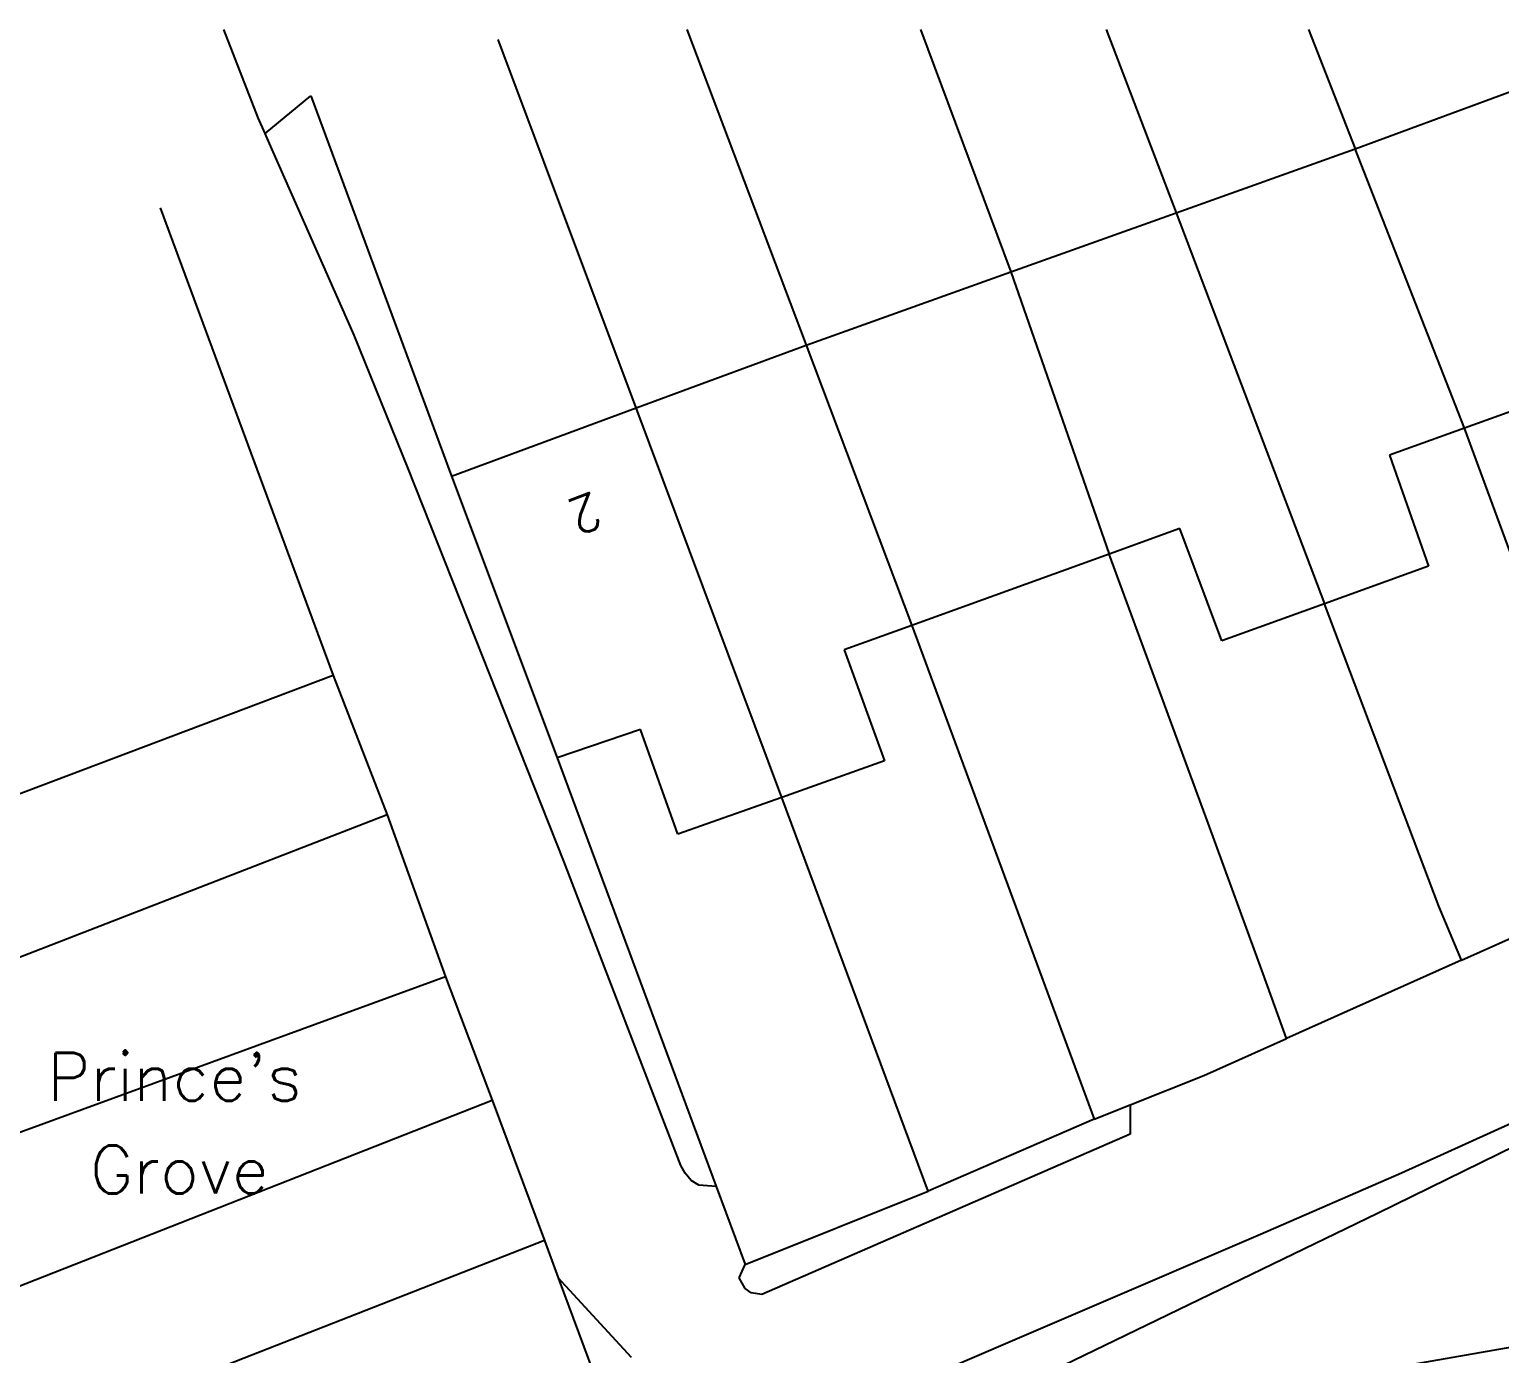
# Model space of a CAD drawing. Extents: x 427500 to 429848, y 434500 to 436505.
# Drawn here: x 427810.96 to 427860.03, y 436455.83 to 436500 of the extents above; entities that cross this region are included whole.
import ezdxf

# ---------------------------------------------------------------- set-up
doc = ezdxf.new("R2010")
doc.units = 0
doc.layers.add('LPTIP_Ex_Base', color=8, linetype='Continuous')
doc.styles.add('MtXpl_Romans', font='romans__.ttf')

msp = doc.modelspace()

# ---------------------------------------------------------------- linework, layer by layer
at = {"layer": 'LPTIP_Ex_Base', "color": 251, "true_color": 0x636466}
for p, q in [((427818.6, 436497.05), (427817.45, 436500)), ((427831.21, 436487.38), (427826.6, 436499.66)), ((427832.9, 436500), (427836.88, 436489.47)), ((427840.7, 436500), (427843.71, 436491.91)), ((427846.9, 436500), (427849.23, 436493.88)), ((427853.65, 436500), (427855.21, 436496.02)), ((427855.21, 436496.02), (427861.67, 436498.4)), ((427818.83, 436496.53), (427820.35, 436497.79)), ((427820.35, 436497.79), (427825.05, 436485.1)), ((427818.83, 436496.53), (427818.6, 436497.05)), ((427819.05, 436496.02), (427818.83, 436496.53)), ((427821.8, 436489.8), (427819.05, 436496.02)), ((427849.23, 436493.88), (427855.21, 436496.02)), ((427858.85, 436486.7), (427855.21, 436496.02)), ((427815.32, 436494.05), (427821.1, 436478.45)), ((427843.71, 436491.91), (427849.23, 436493.88)), ((427849.23, 436493.88), (427854.18, 436480.84)), ((427836.88, 436489.47), (427843.71, 436491.91)), ((427843.71, 436491.91), (427847, 436482.5)), ((427823.6, 436485.35), (427821.8, 436489.8)), ((427831.21, 436487.38), (427836.88, 436489.47)), ((427836.88, 436489.47), (427840.41, 436480.12)), ((427864.8, 436488.84), (427858.85, 436486.7)), ((427825.05, 436485.1), (427831.21, 436487.38)), ((427836.07, 436474.38), (427831.21, 436487.38)), ((427858.85, 436486.7), (427856.35, 436485.8)), ((427864.45, 436471.5), (427858.85, 436486.7)), ((427856.35, 436485.8), (427857.65, 436482.1)), ((427828.8, 436472.25), (427823.6, 436485.35)), ((427825.05, 436485.1), (427828.57, 436475.7)), ((427849.35, 436483.35), (427847, 436482.5)), ((427850.75, 436479.6), (427849.35, 436483.35)), ((427847, 436482.5), (427840.41, 436480.12)), ((427850.3, 436473.52), (427847, 436482.5)), ((427857.65, 436482.1), (427854.18, 436480.84)), ((427854.18, 436480.84), (427850.75, 436479.6)), ((427858, 436470.75), (427854.18, 436480.84)), ((427840.41, 436480.12), (427838.15, 436479.3)), ((427840.41, 436480.12), (427846.5, 436463.65)), ((427838.15, 436479.3), (427839.5, 436475.6)), ((427821.1, 436478.45), (427803.37, 436471.76)), ((427821.1, 436478.45), (427822.9, 436473.8)), ((427831.35, 436476.65), (427828.57, 436475.7)), ((427832.6, 436473.15), (427831.35, 436476.65)), ((427828.57, 436475.7), (427833.88, 436461.4)), ((427839.5, 436475.6), (427836.07, 436474.38)), ((427836.07, 436474.38), (427832.6, 436473.15)), ((427840.95, 436461.25), (427836.07, 436474.38)), ((427822.9, 436473.8), (427805.34, 436467)), ((427822.9, 436473.8), (427824.85, 436468.4)), ((427852.13, 436468.5), (427850.3, 436473.52)), ((427832.05, 436463.8), (427828.8, 436472.25)), ((427858.75, 436468.95), (427864.45, 436471.5)), ((427876.93, 436471.01), (427856.75, 436461.85)), ((427858.75, 436468.95), (427858, 436470.75)), ((427858.75, 436468.95), (427852.917, 436466.339)), ((427824.85, 436468.4), (427807.39, 436462.02)), ((427824.85, 436468.4), (427826.4, 436464.28)), ((427852.917, 436466.339), (427852.13, 436468.5)), ((427871.2, 436468), (427855.95, 436460.5)), ((427850.15, 436465.1), (427852.917, 436466.339)), ((427847.7, 436464.13), (427850.15, 436465.1)), ((427809.24, 436457.54), (427826.4, 436464.28)), ((427826.4, 436464.28), (427828.15, 436459.6)), ((427832.7, 436462.1), (427832.05, 436463.8)), ((427846.5, 436463.65), (427847.7, 436464.13)), ((427847.7, 436464.13), (427847.7, 436463.15)), ((427846.5, 436463.65), (427840.95, 436461.25)), ((427847.7, 436463.15), (427835.4, 436457.8)), ((427832.85, 436461.85), (427832.7, 436462.1)), ((427833.05, 436461.6), (427832.85, 436461.85)), ((427856.75, 436461.85), (427852.05, 436459.8)), ((427833.3, 436461.45), (427833.05, 436461.6)), ((427833.88, 436461.4), (427833.3, 436461.45)), ((427833.88, 436461.4), (427834.85, 436458.8)), ((427834.85, 436458.8), (427840.95, 436461.25)), ((427855.95, 436460.5), (427845.1, 436455.25)), ((427852.05, 436459.8), (427839.2, 436454.3)), ((427828.15, 436459.6), (427811.13, 436452.94)), ((427828.15, 436459.6), (427828.61, 436458.36)), ((427834.65, 436458.35), (427834.85, 436458.8)), ((427831.05, 436455.7), (427828.61, 436458.36)), ((427828.61, 436458.36), (427832.13, 436448.91)), ((427834.85, 436458), (427834.65, 436458.35)), ((427835.05, 436457.85), (427834.85, 436458)), ((427835.4, 436457.8), (427835.05, 436457.85)), ((427855.55, 436455.2), (427865.85, 436457))]:
    msp.add_line(p, q, dxfattribs=at)

# ---------------------------------------------------------------- texts
at = {"layer": 'LPTIP_Ex_Base', "color": 251, "true_color": 0x636466, "style": 'MtXpl_Romans'}
msp.add_text('2', height=1.2, rotation=200.8, dxfattribs=at).set_placement((427829.78, 436484.59))
for s, p in [("Prince's", (427811.552, 436464.265)), ('Grove', (427812.985, 436461.165))]:
    msp.add_text(s, height=1.6, dxfattribs=at).set_placement(p)

doc.saveas('drawing.dxf')
